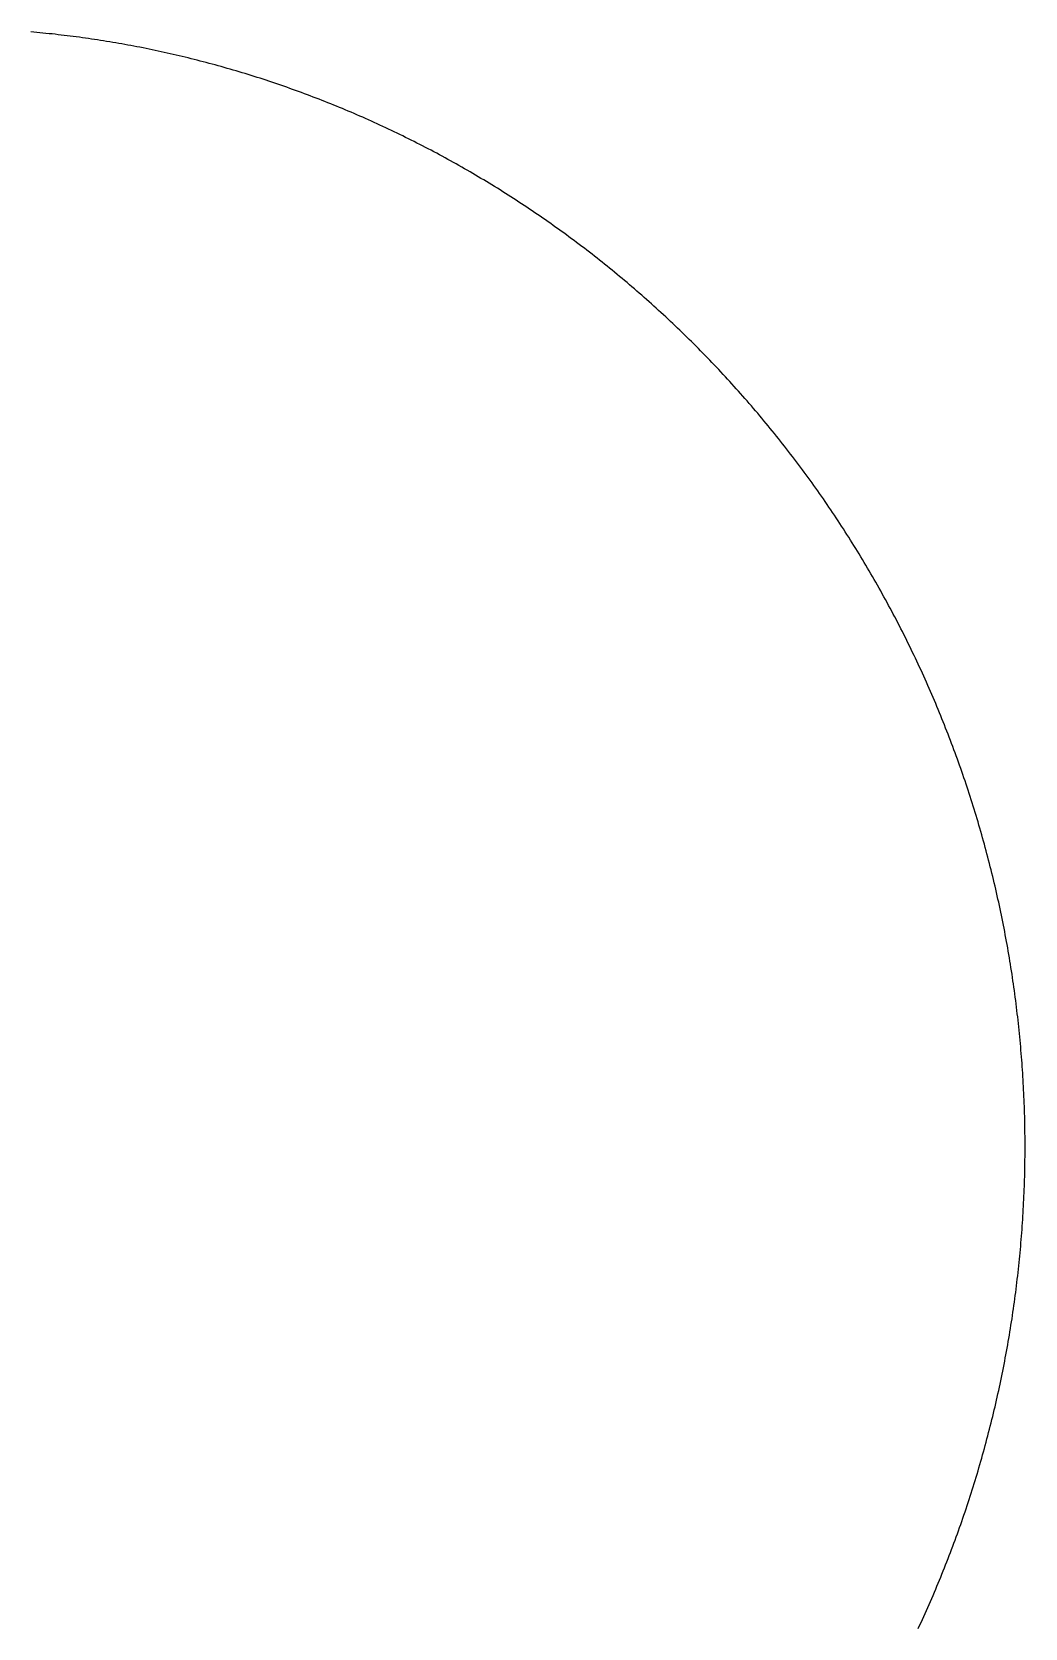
# Model space of a CAD drawing. Header units: metres. Extents: x 0 to 80, y 0 to 80.
# Drawn here: x 40 to 49.54, y 15.37 to 30.71 of the extents above; entities that cross this region are included whole.
import ezdxf

# ---------------------------------------------------------------- set-up
doc = ezdxf.new("R2010")
doc.units = ezdxf.units.M

msp = doc.modelspace()

# ---------------------------------------------------------------- linework, layer by layer
at = {"layer": 'ENGRAVE'}
msp.add_lwpolyline([(48.512181, 15.367923), (48.525551, 15.396688), (48.538839, 15.425495), (48.552044, 15.454344), (48.565167, 15.483234), (48.578206, 15.512164), (48.591163, 15.541136), (48.604036, 15.570148), (48.616826, 15.5992), (48.629532, 15.628292), (48.642155, 15.657424), (48.654694, 15.686595), (48.667149, 15.715805), (48.679521, 15.745055), (48.691808, 15.774343), (48.704011, 15.803669), (48.716129, 15.833033), (48.728164, 15.862435), (48.740113, 15.891875), (48.751978, 15.921352), (48.763758, 15.950866), (48.775453, 15.980417), (48.787063, 16.010005), (48.798587, 16.039629), (48.810027, 16.069288), (48.821381, 16.098984), (48.832649, 16.128715), (48.843832, 16.158481), (48.854929, 16.188282), (48.86594, 16.218117), (48.876865, 16.247987), (48.887703, 16.277892), (48.898456, 16.30783), (48.909122, 16.337801), (48.919702, 16.367806), (48.930195, 16.397844), (48.940601, 16.427915), (48.950921, 16.458018), (48.961154, 16.488154), (48.9713, 16.518321), (48.981358, 16.54852), (48.99133, 16.578751), (49.001214, 16.609012), (49.01101, 16.639305), (49.02072, 16.669628), (49.030341, 16.699981), (49.039875, 16.730365), (49.049321, 16.760778), (49.058679, 16.791221), (49.067949, 16.821693), (49.077131, 16.852194), (49.086225, 16.882723), (49.09523, 16.913281), (49.104147, 16.943867), (49.112976, 16.974481), (49.121716, 17.005122), (49.130367, 17.035791), (49.13893, 17.066487), (49.147403, 17.097209), (49.155788, 17.127958), (49.164084, 17.158734), (49.172291, 17.189535), (49.180408, 17.220361), (49.188436, 17.251213), (49.196375, 17.28209), (49.204225, 17.312992), (49.211984, 17.343918), (49.219655, 17.374869), (49.227235, 17.405843), (49.234726, 17.436841), (49.242127, 17.467863), (49.249438, 17.498907), (49.256659, 17.529974), (49.26379, 17.561064), (49.270831, 17.592176), (49.277782, 17.623311), (49.284643, 17.654466), (49.291413, 17.685643), (49.298092, 17.716842), (49.304681, 17.748061), (49.31118, 17.7793), (49.317588, 17.81056), (49.323905, 17.84184), (49.330132, 17.87314), (49.336267, 17.904459), (49.342312, 17.935797), (49.348266, 17.967154), (49.354129, 17.998529), (49.359901, 18.029923), (49.365581, 18.061335), (49.371171, 18.092764), (49.376669, 18.124211), (49.382076, 18.155675), (49.387392, 18.187156), (49.392616, 18.218653), (49.397748, 18.250167), (49.40279, 18.281696), (49.407739, 18.313241), (49.412597, 18.344802), (49.417363, 18.376378), (49.422038, 18.407968), (49.426621, 18.439574), (49.431112, 18.471193), (49.435511, 18.502826), (49.439818, 18.534473), (49.444033, 18.566134), (49.448156, 18.597807), (49.452188, 18.629493), (49.456127, 18.661192), (49.459974, 18.692903), (49.463729, 18.724626), (49.467391, 18.756361), (49.470961, 18.788107), (49.47444, 18.819864), (49.477825, 18.851632), (49.481119, 18.88341), (49.48432, 18.915199), (49.487428, 18.946997), (49.490444, 18.978805), (49.493368, 19.010622), (49.496199, 19.042449), (49.498938, 19.074284), (49.501584, 19.106128), (49.504137, 19.137979), (49.506598, 19.169839), (49.508966, 19.201706), (49.511242, 19.233581), (49.513425, 19.265462), (49.515515, 19.297351), (49.517512, 19.329245), (49.519417, 19.361146), (49.521229, 19.393053), (49.522948, 19.424965), (49.524574, 19.456882), (49.526107, 19.488805), (49.527548, 19.520732), (49.528895, 19.552663), (49.53015, 19.584599), (49.531312, 19.616538), (49.532381, 19.648481), (49.533357, 19.680427), (49.53424, 19.712376), (49.53503, 19.744328), (49.535727, 19.776282), (49.536332, 19.808238), (49.536843, 19.840195), (49.537261, 19.872154), (49.537587, 19.904115), (49.537819, 19.936076), (49.537959, 19.968038), (49.538005, 20), (49.537959, 20.031962), (49.537819, 20.063924), (49.537587, 20.095885), (49.537261, 20.127846), (49.536843, 20.159805), (49.536332, 20.191762), (49.535727, 20.223718), (49.53503, 20.255672), (49.53424, 20.287624), (49.533357, 20.319573), (49.532381, 20.351519), (49.531312, 20.383462), (49.53015, 20.415401), (49.528895, 20.447337), (49.527548, 20.479268), (49.526107, 20.511195), (49.524574, 20.543118), (49.522948, 20.575035), (49.521229, 20.606947), (49.519417, 20.638854), (49.517512, 20.670755), (49.515515, 20.702649), (49.513425, 20.734538), (49.511242, 20.766419), (49.508966, 20.798294), (49.506598, 20.830161), (49.504137, 20.862021), (49.501584, 20.893872), (49.498938, 20.925716), (49.496199, 20.957551), (49.493368, 20.989378), (49.490444, 21.021195), (49.487428, 21.053003), (49.48432, 21.084801), (49.481119, 21.11659), (49.477825, 21.148368), (49.47444, 21.180136), (49.470961, 21.211893), (49.467391, 21.243639), (49.463729, 21.275374), (49.459974, 21.307097), (49.456127, 21.338808), (49.452188, 21.370507), (49.448156, 21.402193), (49.444033, 21.433866), (49.439818, 21.465527), (49.435511, 21.497174), (49.431112, 21.528807), (49.426621, 21.560426), (49.422038, 21.592032), (49.417363, 21.623622), (49.412597, 21.655198), (49.407739, 21.686759), (49.40279, 21.718304), (49.397748, 21.749833), (49.392616, 21.781347), (49.387392, 21.812844), (49.382076, 21.844325), (49.376669, 21.875789), (49.371171, 21.907236), (49.365581, 21.938665), (49.359901, 21.970077), (49.354129, 22.001471), (49.348266, 22.032846), (49.342312, 22.064203), (49.336267, 22.095541), (49.330132, 22.12686), (49.323905, 22.15816), (49.317588, 22.18944), (49.31118, 22.2207), (49.304681, 22.251939), (49.298092, 22.283158), (49.291413, 22.314357), (49.284643, 22.345534), (49.277782, 22.376689), (49.270831, 22.407824), (49.26379, 22.438936), (49.256659, 22.470026), (49.249438, 22.501093), (49.242127, 22.532137), (49.234726, 22.563159), (49.227235, 22.594157), (49.219655, 22.625131), (49.211984, 22.656082), (49.204225, 22.687008), (49.196375, 22.71791), (49.188436, 22.748787), (49.180408, 22.779639), (49.172291, 22.810465), (49.164084, 22.841266), (49.155788, 22.872042), (49.147403, 22.902791), (49.13893, 22.933513), (49.130367, 22.964209), (49.121716, 22.994878), (49.112976, 23.025519), (49.104147, 23.056133), (49.09523, 23.086719), (49.086225, 23.117277), (49.077131, 23.147806), (49.067949, 23.178307), (49.058679, 23.208779), (49.049321, 23.239222), (49.039875, 23.269635), (49.030341, 23.300019), (49.02072, 23.330372), (49.01101, 23.360695), (49.001214, 23.390988), (48.99133, 23.421249), (48.981358, 23.45148), (48.9713, 23.481679), (48.961154, 23.511846), (48.950921, 23.541982), (48.940601, 23.572085), (48.930195, 23.602156), (48.919702, 23.632194), (48.909122, 23.662199), (48.898456, 23.69217), (48.887703, 23.722108), (48.876865, 23.752013), (48.86594, 23.781883), (48.854929, 23.811718), (48.843832, 23.841519), (48.832649, 23.871285), (48.821381, 23.901016), (48.810027, 23.930712), (48.798587, 23.960371), (48.787063, 23.989995), (48.775453, 24.019583), (48.763758, 24.049134), (48.751978, 24.078648), (48.740113, 24.108125), (48.728164, 24.137565), (48.716129, 24.166967), (48.704011, 24.196331), (48.691808, 24.225657), (48.679521, 24.254945), (48.667149, 24.284195), (48.654694, 24.313405), (48.642155, 24.342576), (48.629532, 24.371708), (48.616826, 24.4008), (48.604036, 24.429852), (48.591163, 24.458864), (48.578206, 24.487836), (48.565167, 24.516766), (48.552044, 24.545656), (48.538839, 24.574505), (48.525551, 24.603312), (48.512181, 24.632077), (48.498728, 24.660801), (48.485193, 24.689482), (48.471576, 24.71812), (48.457877, 24.746716), (48.444097, 24.775269), (48.430234, 24.803778), (48.41629, 24.832244), (48.402265, 24.860667), (48.388158, 24.889045), (48.37397, 24.917379), (48.359702, 24.945668), (48.345352, 24.973912), (48.330922, 25.002112), (48.316411, 25.030266), (48.30182, 25.058375), (48.287149, 25.086438), (48.272398, 25.114454), (48.257567, 25.142425), (48.242656, 25.170349), (48.227665, 25.198226), (48.212595, 25.226056), (48.197446, 25.253839), (48.182218, 25.281575), (48.16691, 25.309262), (48.151524, 25.336902), (48.136059, 25.364493), (48.120516, 25.392036), (48.104894, 25.41953), (48.089194, 25.446975), (48.073416, 25.474371), (48.05756, 25.501718), (48.041627, 25.529015), (48.025616, 25.556261), (48.009528, 25.583458), (47.993362, 25.610604), (47.977119, 25.6377), (47.9608, 25.664744), (47.944404, 25.691738), (47.927931, 25.71868), (47.911382, 25.745571), (47.894757, 25.772409), (47.878055, 25.799196), (47.861278, 25.82593), (47.844425, 25.852612), (47.827497, 25.879241), (47.810493, 25.905817), (47.793415, 25.932339), (47.776261, 25.958808), (47.759032, 25.985224), (47.741729, 26.011586), (47.724351, 26.037893), (47.706899, 26.064146), (47.689373, 26.090344), (47.671773, 26.116488), (47.6541, 26.142576), (47.636352, 26.168609), (47.618532, 26.194587), (47.600638, 26.220509), (47.582671, 26.246374), (47.564631, 26.272184), (47.546519, 26.297937), (47.528334, 26.323634), (47.510077, 26.349273), (47.491748, 26.374856), (47.473347, 26.400381), (47.454875, 26.425849), (47.436331, 26.451259), (47.417715, 26.476611), (47.399029, 26.501904), (47.380271, 26.52714), (47.361443, 26.552316), (47.342544, 26.577434), (47.323575, 26.602493), (47.304535, 26.627492), (47.285426, 26.652432), (47.266247, 26.677313), (47.246998, 26.702133), (47.22768, 26.726893), (47.208293, 26.751593), (47.188837, 26.776233), (47.169312, 26.800811), (47.149718, 26.825329), (47.130056, 26.849785), (47.110326, 26.87418), (47.090528, 26.898513), (47.070662, 26.922785), (47.050729, 26.946994), (47.030728, 26.971142), (47.01066, 26.995227), (46.990525, 27.019249), (46.970323, 27.043208), (46.950055, 27.067105), (46.92972, 27.090938), (46.909319, 27.114708), (46.888853, 27.138414), (46.86832, 27.162056), (46.847722, 27.185634), (46.827059, 27.209148), (46.806331, 27.232597), (46.785537, 27.255982), (46.76468, 27.279302), (46.743757, 27.302557), (46.722771, 27.325747), (46.70172, 27.348871), (46.680606, 27.37193), (46.659428, 27.394923), (46.638187, 27.41785), (46.616882, 27.44071), (46.595515, 27.463505), (46.574084, 27.486232), (46.552592, 27.508893), (46.531037, 27.531487), (46.50942, 27.554014), (46.487741, 27.576474), (46.466, 27.598866), (46.444199, 27.62119), (46.422335, 27.643447), (46.400411, 27.665635), (46.378427, 27.687755), (46.356381, 27.709807), (46.334276, 27.73179), (46.31211, 27.753704), (46.289885, 27.77555), (46.2676, 27.797326), (46.245255, 27.819032), (46.222852, 27.84067), (46.200389, 27.862237), (46.177868, 27.883735), (46.155288, 27.905163), (46.13265, 27.92652), (46.109954, 27.947807), (46.0872, 27.969024), (46.064389, 27.99017), (46.04152, 28.011245), (46.018595, 28.032248), (45.995612, 28.053181), (45.972573, 28.074042), (45.949478, 28.094832), (45.926326, 28.115549), (45.903118, 28.136195), (45.879855, 28.156769), (45.856536, 28.17727), (45.833162, 28.1977), (45.809733, 28.218056), (45.78625, 28.23834), (45.762712, 28.258551), (45.739119, 28.278688), (45.715473, 28.298753), (45.691773, 28.318744), (45.668019, 28.338662), (45.644212, 28.358505), (45.620352, 28.378275), (45.596439, 28.397971), (45.572474, 28.417593), (45.548456, 28.437141), (45.524386, 28.456613), (45.500264, 28.476012), (45.476091, 28.495335), (45.451866, 28.514584), (45.427591, 28.533757), (45.403264, 28.552856), (45.378887, 28.571878), (45.354459, 28.590826), (45.329982, 28.609697), (45.305454, 28.628493), (45.280877, 28.647213), (45.256251, 28.665856), (45.231575, 28.684424), (45.20685, 28.702914), (45.182077, 28.721329), (45.157256, 28.739666), (45.132386, 28.757927), (45.107468, 28.776111), (45.082503, 28.794218), (45.057491, 28.812247), (45.032431, 28.830199), (45.007325, 28.848074), (44.982171, 28.86587), (44.956972, 28.883589), (44.931726, 28.90123), (44.906435, 28.918793), (44.881098, 28.936278), (44.855716, 28.953685), (44.830288, 28.971013), (44.804816, 28.988262), (44.779299, 29.005433), (44.753738, 29.022524), (44.728133, 29.039537), (44.702484, 29.056471), (44.676791, 29.073325), (44.651055, 29.0901), (44.625277, 29.106796), (44.599455, 29.123412), (44.573591, 29.139948), (44.547685, 29.156404), (44.521736, 29.172781), (44.495746, 29.189077), (44.469715, 29.205293), (44.443642, 29.221429), (44.417529, 29.237484), (44.391374, 29.253459), (44.36518, 29.269353), (44.338945, 29.285167), (44.31267, 29.300899), (44.286356, 29.316551), (44.260002, 29.332121), (44.233609, 29.34761), (44.207178, 29.363018), (44.180707, 29.378344), (44.154199, 29.393589), (44.127653, 29.408752), (44.101068, 29.423833), (44.074447, 29.438832), (44.047788, 29.45375), (44.021092, 29.468585), (43.994359, 29.483338), (43.96759, 29.498009), (43.940785, 29.512597), (43.913944, 29.527103), (43.887067, 29.541527), (43.860155, 29.555867), (43.833208, 29.570125), (43.806226, 29.5843), (43.779209, 29.598392), (43.752158, 29.612401), (43.725074, 29.626327), (43.697955, 29.640169), (43.670803, 29.653929), (43.643618, 29.667604), (43.6164, 29.681196), (43.589149, 29.694705), (43.561866, 29.70813), (43.534551, 29.721471), (43.507204, 29.734728), (43.479825, 29.747901), (43.452415, 29.760991), (43.424974, 29.773996), (43.397503, 29.786917), (43.370001, 29.799753), (43.342468, 29.812505), (43.314906, 29.825173), (43.287314, 29.837756), (43.259693, 29.850255), (43.232043, 29.862669), (43.204364, 29.874998), (43.176656, 29.887242), (43.14892, 29.899401), (43.121156, 29.911476), (43.093365, 29.923465), (43.065546, 29.935369), (43.037699, 29.947188), (43.009826, 29.958922), (42.981926, 29.97057), (42.954, 29.982133), (42.926048, 29.993611), (42.89807, 30.005003), (42.870067, 30.016309), (42.842039, 30.02753), (42.813985, 30.038665), (42.785907, 30.049714), (42.757804, 30.060677), (42.729678, 30.071555), (42.701527, 30.082346), (42.673353, 30.093051), (42.645156, 30.103671), (42.616935, 30.114204), (42.588692, 30.124651), (42.560427, 30.135011), (42.532139, 30.145286), (42.50383, 30.155474), (42.475499, 30.165575), (42.447146, 30.17559), (42.418773, 30.185519), (42.390379, 30.195361), (42.361964, 30.205117), (42.333529, 30.214785), (42.305074, 30.224367), (42.2766, 30.233863), (42.248106, 30.243271), (42.219593, 30.252593), (42.191062, 30.261828), (42.162512, 30.270976), (42.133943, 30.280037), (42.105357, 30.289011), (42.076753, 30.297897), (42.048132, 30.306697), (42.019493, 30.31541), (41.990838, 30.324035), (41.962166, 30.332574), (41.933478, 30.341025), (41.904774, 30.349389), (41.876055, 30.357666), (41.84732, 30.365855), (41.818569, 30.373957), (41.789804, 30.381971), (41.761025, 30.389899), (41.732231, 30.397738), (41.703423, 30.405491), (41.674601, 30.413155), (41.645766, 30.420733), (41.616918, 30.428223), (41.588057, 30.435625), (41.559183, 30.442939), (41.530297, 30.450166), (41.501399, 30.457306), (41.47249, 30.464358), (41.443569, 30.471322), (41.414636, 30.478198), (41.385693, 30.484987), (41.356739, 30.491688), (41.327775, 30.498302), (41.298801, 30.504828), (41.269817, 30.511266), (41.240824, 30.517616), (41.211821, 30.523878), (41.18281, 30.530053), (41.153789, 30.53614), (41.124761, 30.542139), (41.095724, 30.54805), (41.06668, 30.553874), (41.037628, 30.55961), (41.008569, 30.565258), (40.979503, 30.570818), (40.950431, 30.57629), (40.921352, 30.581675), (40.892267, 30.586972), (40.863176, 30.59218), (40.83408, 30.597302), (40.804978, 30.602335), (40.775872, 30.60728), (40.746761, 30.612138), (40.717645, 30.616908), (40.688525, 30.62159), (40.659402, 30.626185), (40.630275, 30.630691), (40.601145, 30.63511), (40.572011, 30.639442), (40.542875, 30.643685), (40.513737, 30.647841), (40.484597, 30.651909), (40.455454, 30.655889), (40.42631, 30.659782), (40.397165, 30.663587), (40.368019, 30.667304), (40.338872, 30.670934), (40.309725, 30.674476), (40.280577, 30.677931), (40.25143, 30.681298), (40.222283, 30.684577), (40.193136, 30.687769), (40.163991, 30.690873), (40.134847, 30.69389), (40.105704, 30.69682), (40.076564, 30.699662), (40.047425, 30.702417), (40.018289, 30.705084), (39.989155, 30.707664)], dxfattribs=at)

doc.saveas('drawing.dxf')
